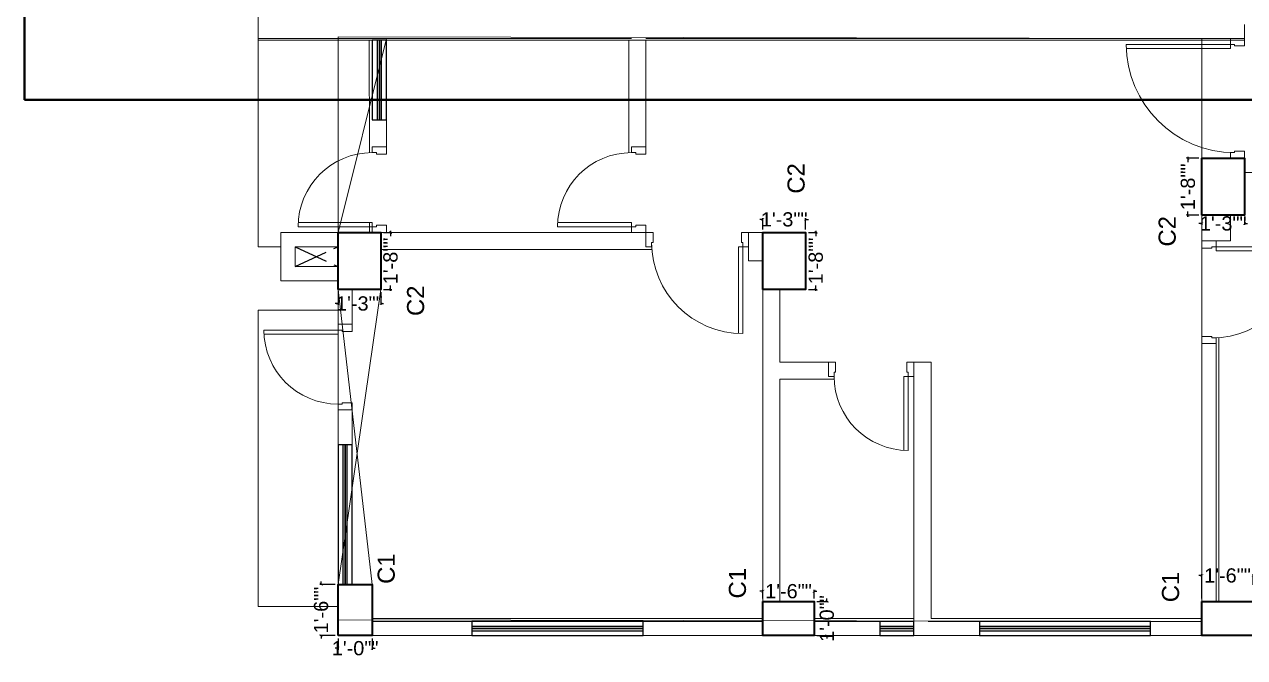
# Model space of a CAD drawing. Header units: inches. Extents: x -6918 to 21732, y -6368 to 1797.
# Drawn here: x -185.8 to 242.2, y -402.1 to -179.9 of the extents above; entities that cross this region are included whole.
import ezdxf

# ---------------------------------------------------------------- set-up
doc = ezdxf.new("R2010")
doc.units = ezdxf.units.IN
doc.header["$MEASUREMENT"] = 0
doc.linetypes.add('ACAD_ISO02W100', pattern=[15, 12, -3])
for name, color, linetype, lineweight in [('COLOUMN', 10, 'Continuous', 35), ('DIM', 10, 'Continuous', 18), ('dim-8', 7, 'Continuous', 9), ('Dimensoin', 98, 'Continuous', 9), ('Door', 6, 'Continuous', 15), ('Raling', 1, 'Continuous', 15), ('Varanda', 16, 'Continuous', 15), ('WALL', 7, 'Continuous', 20), ('WINDOW', 5, 'Continuous', 25)]:
    doc.layers.add(name, color=color, linetype=linetype, lineweight=lineweight)
doc.layers.add('DOT', color=140, linetype='ACAD_ISO02W100')
doc.layers.add('Text', color=7, linetype='Continuous')
doc.styles.add('ARIAL', font='arial.ttf')
doc.styles.get("Standard").update_dxf_attribs({"font": 'arial.ttf'})
doc.dimstyles.new('Column Shedule', dxfattribs={"dimscale": 0, "dimtxt": 5, "dimasz": 1, "dimexe": 0.5, "dimexo": 1, "dimgap": 1, "dimtad": 0, "dimdec": 0, "dimzin": 11, "dimdsep": 46, "dimlunit": 3, "dimtxsty": 'ARIAL', "dimblk": 'ARCHTICK', "dimcen": 0.09375, "dimdle": 0.5, "dimclrd": 5, "dimclre": 7, "dimclrt": 7, "dimadec": 0, "dimazin": 0, "dimtfac": 1, "dimtdec": 0, "dimtix": 1, "dimtofl": 0, "dimtmove": 2, "dimatfit": 3, "dimldrblk": 'ARCHTICK', "dimfxl": 3, "dimtolj": 1, "dimtzin": 3, "dimlwd": -1, "dimlwe": -1, "dimarcsym": 1})

# ---------------------------------------------------------------- blocks, each defined once
blk = doc.blocks.new('M door')
at = {"layer": 'Door'}
for p, q in [((10890.88, 11660.35), (10895.88, 11660.35)), ((10890.88, 11660.35), (10890.88, 11658.35)), ((10895.88, 11660.35), (10895.88, 11657.85)), ((10890.88, 11658.35), (10892.38, 11658.35)), ((10892.38, 11658.35), (10892.38, 11657.85)), ((10892.38, 11657.85), (10895.88, 11657.85)), ((10890.88, 11626.35), (10860.38, 11626.35)), ((10890.88, 11627.85), (10860.42, 11627.85)), ((10890.88, 11626.35), (10890.88, 11627.85)), ((10890.88, 11624.35), (10890.88, 11626.35)), ((10890.88, 11626.35), (10892.38, 11626.35)), ((10890.88, 11624.35), (10895.88, 11624.35)), ((10892.38, 11626.85), (10895.88, 11626.85)), ((10892.38, 11626.35), (10892.38, 11626.85)), ((10895.88, 11624.35), (10895.88, 11626.85))]:
    blk.add_line(p, q, dxfattribs=at)
blk.add_arc((10892.38, 11626.35), 32, 90, 180, dxfattribs=at)
blk = doc.blocks.new('ADFSDF')
at = {"layer": 'COLOUMN'}
for points in [[(-22327.73, -19135.6), (-22309.73, -19135.6), (-22309.73, -19147.6), (-22327.73, -19147.6)], [(-22206.23, -19135.6), (-22186.23, -19135.6), (-22186.23, -19150.6), (-22206.23, -19150.6)], [(-22315.73, -19284.6), (-22315.73, -19302.6), (-22327.73, -19302.6), (-22327.73, -19284.6)], [(-22206.23, -19284.6), (-22186.23, -19284.6), (-22186.23, -19299.6), (-22206.23, -19299.6)], [(-22315.73, -19438.6), (-22315.73, -19456.6), (-22327.73, -19456.6), (-22327.73, -19438.6)], [(-22180.23, -19438.6), (-22160.23, -19438.6), (-22160.23, -19453.6), (-22180.23, -19453.6)]]:
    blk.add_lwpolyline(points, close=True, dxfattribs=at)
blk = doc.blocks.new('_ArchTick')
at = {"color": 0, "linetype": 'ByBlock', "const_width": 0.15}
blk.add_lwpolyline([(-0.5, -0.5), (0.5, 0.5)], dxfattribs=at)
blk = doc.blocks.new('*D8')
at = {"layer": 'Defpoints', "color": 0, "lineweight": 40, "transparency": 16777216}
for p in [(-81.73, -376.37), (-75.81, -376.37), (-75.81, -394.37)]:
    blk.add_point(p, dxfattribs=at)
at = {"layer": 'Text', "color": 7, "transparency": 16777216}
for p, q in [((-76.81, -376.37), (-82.23, -376.37)), ((-76.81, -394.37), (-82.23, -394.37))]:
    blk.add_line(p, q, dxfattribs=at)
at = {"layer": 'Text', "color": 5, "transparency": 16777216}
for p, q in [((-81.73, -376.37), (-81.73, -375.37)), ((-81.73, -394.37), (-81.73, -395.37))]:
    blk.add_line(p, q, dxfattribs=at)
for p, rotation in [((-81.73, -376.37), 270), ((-81.73, -394.37), 90)]:
    blk.add_blockref('_ArchTick', p, dxfattribs=dict(at, rotation=rotation))
at = {"layer": 'Text', "color": 7, "transparency": 16777216, "insert": (-81.73, -385.37), "char_height": 5, "attachment_point": 5, "rotation": 90, "style": 'ARIAL'}
blk.add_mtext('\\A1;1\'-6""', dxfattribs=at)
blk = doc.blocks.new('*D9')
at = {"layer": 'Defpoints', "color": 0, "lineweight": 40, "transparency": 16777216}
for p in [(-75.81, -394.37), (-63.81, -394.37), (-75.81, -398.79)]:
    blk.add_point(p, dxfattribs=at)
at = {"layer": 'Text', "color": 7, "transparency": 16777216}
for p, q in [((-75.81, -395.37), (-75.81, -399.29)), ((-63.81, -395.37), (-63.81, -399.29))]:
    blk.add_line(p, q, dxfattribs=at)
at = {"layer": 'Text', "color": 5, "transparency": 16777216}
for p, q in [((-75.81, -398.79), (-76.81, -398.79)), ((-63.81, -398.79), (-62.81, -398.79))]:
    blk.add_line(p, q, dxfattribs=at)
blk.add_blockref('_ArchTick', (-75.81, -398.79), dxfattribs=at)
at = {"layer": 'Text', "color": 5, "transparency": 16777216, "rotation": 180}
blk.add_blockref('_ArchTick', (-63.81, -398.79), dxfattribs=at)
at = {"layer": 'Text', "color": 7, "transparency": 16777216, "insert": (-69.81, -398.79), "char_height": 5, "attachment_point": 5, "style": 'ARIAL'}
blk.add_mtext('\\A1;1\'-0""', dxfattribs=at)
blk = doc.blocks.new('*D10')
at = {"layer": 'Defpoints', "color": 0, "lineweight": 40, "transparency": 16777216}
for p in [(-60.81, -252.87), (-60.81, -272.87), (-57.39, -272.87)]:
    blk.add_point(p, dxfattribs=at)
at = {"layer": 'Text', "color": 5, "transparency": 16777216}
for p, q in [((-57.39, -252.37), (-57.39, -254.22)), ((-57.39, -273.37), (-57.39, -271.52))]:
    blk.add_line(p, q, dxfattribs=at)
at = {"layer": 'Text', "color": 7, "transparency": 16777216}
for p, q in [((-59.81, -252.87), (-56.89, -252.87)), ((-59.81, -272.87), (-56.89, -272.87))]:
    blk.add_line(p, q, dxfattribs=at)
at = {"layer": 'Text', "color": 5, "transparency": 16777216}
for p, rotation in [((-57.39, -252.87), 90), ((-57.39, -272.87), 270)]:
    blk.add_blockref('_ArchTick', p, dxfattribs=dict(at, rotation=rotation))
at = {"layer": 'Text', "color": 7, "transparency": 16777216, "insert": (-57.39, -262.87), "char_height": 5, "attachment_point": 5, "rotation": 90, "style": 'ARIAL'}
blk.add_mtext('\\A1;1\'-8""', dxfattribs=at)
blk = doc.blocks.new('*D11')
at = {"layer": 'Defpoints', "color": 0, "lineweight": 40, "transparency": 16777216}
for p in [(88.19, -248.32), (73.19, -252.87), (88.19, -252.87)]:
    blk.add_point(p, dxfattribs=at)
at = {"layer": 'Text', "color": 7, "transparency": 16777216}
for p, q in [((73.19, -251.87), (73.19, -247.82)), ((88.19, -251.87), (88.19, -247.82))]:
    blk.add_line(p, q, dxfattribs=at)
at = {"layer": 'Text', "color": 5, "transparency": 16777216}
for p, q in [((73.19, -248.32), (72.19, -248.32)), ((88.19, -248.32), (89.19, -248.32))]:
    blk.add_line(p, q, dxfattribs=at)
blk.add_blockref('_ArchTick', (73.19, -248.32), dxfattribs=at)
at = {"layer": 'Text', "color": 5, "transparency": 16777216, "rotation": 180}
blk.add_blockref('_ArchTick', (88.19, -248.32), dxfattribs=at)
at = {"layer": 'Text', "color": 7, "transparency": 16777216, "insert": (80.69, -248.32), "char_height": 5, "attachment_point": 5, "style": 'ARIAL'}
blk.add_mtext('\\A1;1\'-3""', dxfattribs=at)
blk = doc.blocks.new('*D12')
at = {"layer": 'Defpoints', "color": 0, "lineweight": 40, "transparency": 16777216}
for p in [(88.19, -252.87), (88.19, -272.87), (91.78, -272.87)]:
    blk.add_point(p, dxfattribs=at)
at = {"layer": 'Text', "color": 5, "transparency": 16777216}
for p, q in [((91.78, -252.37), (91.78, -254.22)), ((91.78, -273.37), (91.78, -271.52))]:
    blk.add_line(p, q, dxfattribs=at)
at = {"layer": 'Text', "color": 7, "transparency": 16777216}
for p, q in [((89.19, -252.87), (92.28, -252.87)), ((89.19, -272.87), (92.28, -272.87))]:
    blk.add_line(p, q, dxfattribs=at)
at = {"layer": 'Text', "color": 5, "transparency": 16777216}
for p, rotation in [((91.78, -252.87), 90), ((91.78, -272.87), 270)]:
    blk.add_blockref('_ArchTick', p, dxfattribs=dict(at, rotation=rotation))
at = {"layer": 'Text', "color": 7, "transparency": 16777216, "insert": (91.78, -262.87), "char_height": 5, "attachment_point": 5, "rotation": 90, "style": 'ARIAL'}
blk.add_mtext('\\A1;1\'-8""', dxfattribs=at)
blk = doc.blocks.new('*D13')
at = {"layer": 'Defpoints', "color": 0, "lineweight": 40, "transparency": 16777216}
for p in [(91.19, -378.79), (73.19, -382.37), (91.19, -382.37)]:
    blk.add_point(p, dxfattribs=at)
at = {"layer": 'Text', "color": 5, "transparency": 16777216}
for p, q in [((73.19, -378.79), (72.19, -378.79)), ((91.19, -378.79), (92.19, -378.79))]:
    blk.add_line(p, q, dxfattribs=at)
at = {"layer": 'Text', "color": 7, "transparency": 16777216}
for p, q in [((73.19, -381.37), (73.19, -378.29)), ((91.19, -381.37), (91.19, -378.29))]:
    blk.add_line(p, q, dxfattribs=at)
at = {"layer": 'Text', "color": 5, "transparency": 16777216}
blk.add_blockref('_ArchTick', (73.19, -378.79), dxfattribs=at)
at = {"layer": 'Text', "color": 5, "transparency": 16777216, "rotation": 180}
blk.add_blockref('_ArchTick', (91.19, -378.79), dxfattribs=at)
at = {"layer": 'Text', "color": 7, "transparency": 16777216, "insert": (82.19, -378.79), "char_height": 5, "attachment_point": 5, "style": 'ARIAL'}
blk.add_mtext('\\A1;1\'-6""', dxfattribs=at)
blk = doc.blocks.new('*D14')
at = {"layer": 'Defpoints', "color": 0, "lineweight": 40, "transparency": 16777216}
for p in [(91.19, -382.37), (91.19, -394.37), (95.66, -394.37)]:
    blk.add_point(p, dxfattribs=at)
at = {"layer": 'Text', "color": 7, "transparency": 16777216}
for p, q in [((92.19, -382.37), (96.16, -382.37)), ((92.19, -394.37), (96.16, -394.37))]:
    blk.add_line(p, q, dxfattribs=at)
at = {"layer": 'Text', "color": 5, "transparency": 16777216}
for p, q in [((95.66, -382.37), (95.66, -381.37)), ((95.66, -394.37), (95.66, -395.37))]:
    blk.add_line(p, q, dxfattribs=at)
for p, rotation in [((95.66, -382.37), 270), ((95.66, -394.37), 90)]:
    blk.add_blockref('_ArchTick', p, dxfattribs=dict(at, rotation=rotation))
at = {"layer": 'Text', "color": 7, "transparency": 16777216, "insert": (95.66, -388.37), "char_height": 5, "attachment_point": 5, "rotation": 90, "style": 'ARIAL'}
blk.add_mtext('\\A1;1\'-0""', dxfattribs=at)
blk = doc.blocks.new('*D19')
at = {"layer": 'Defpoints', "color": 0, "lineweight": 40, "transparency": 16777216}
for p in [(222.31, -226.87), (227.19, -226.87), (227.19, -246.87)]:
    blk.add_point(p, dxfattribs=at)
at = {"layer": 'Text', "color": 5, "transparency": 16777216}
for p, q in [((222.31, -226.37), (222.31, -228.22)), ((222.31, -247.37), (222.31, -245.52))]:
    blk.add_line(p, q, dxfattribs=at)
at = {"layer": 'Text', "color": 7, "transparency": 16777216}
for p, q in [((226.19, -226.87), (221.81, -226.87)), ((226.19, -246.87), (221.81, -246.87))]:
    blk.add_line(p, q, dxfattribs=at)
at = {"layer": 'Text', "color": 5, "transparency": 16777216}
for p, rotation in [((222.31, -226.87), 90), ((222.31, -246.87), 270)]:
    blk.add_blockref('_ArchTick', p, dxfattribs=dict(at, rotation=rotation))
at = {"layer": 'Text', "color": 7, "transparency": 16777216, "insert": (222.31, -236.87), "char_height": 5, "attachment_point": 5, "rotation": 90, "style": 'ARIAL'}
blk.add_mtext('\\A1;1\'-8""', dxfattribs=at)
blk = doc.blocks.new('*D20')
at = {"layer": 'Defpoints', "color": 0, "lineweight": 40, "transparency": 16777216}
for p in [(227.19, -246.87), (242.19, -246.87), (227.19, -249.74)]:
    blk.add_point(p, dxfattribs=at)
at = {"layer": 'Text', "color": 7, "transparency": 16777216}
for p, q in [((227.19, -247.87), (227.19, -250.24)), ((242.19, -247.87), (242.19, -250.24))]:
    blk.add_line(p, q, dxfattribs=at)
at = {"layer": 'Text', "color": 5, "transparency": 16777216}
for p, q in [((227.19, -249.74), (226.19, -249.74)), ((242.19, -249.74), (243.19, -249.74))]:
    blk.add_line(p, q, dxfattribs=at)
blk.add_blockref('_ArchTick', (227.19, -249.74), dxfattribs=at)
at = {"layer": 'Text', "color": 5, "transparency": 16777216, "rotation": 180}
blk.add_blockref('_ArchTick', (242.19, -249.74), dxfattribs=at)
at = {"layer": 'Text', "color": 7, "transparency": 16777216, "insert": (234.69, -249.74), "char_height": 5, "attachment_point": 5, "style": 'ARIAL'}
blk.add_mtext('\\A1;1\'-3""', dxfattribs=at)
blk = doc.blocks.new('*D21')
at = {"layer": 'Defpoints', "color": 0, "lineweight": 40, "transparency": 16777216}
for p in [(245.19, -373.27), (227.19, -382.37), (245.19, -382.37)]:
    blk.add_point(p, dxfattribs=at)
at = {"layer": 'Text', "color": 5, "transparency": 16777216}
for p, q in [((227.19, -373.27), (226.19, -373.27)), ((245.19, -373.27), (246.19, -373.27))]:
    blk.add_line(p, q, dxfattribs=at)
at = {"layer": 'Text', "color": 7, "transparency": 16777216}
for p, q in [((227.19, -381.37), (227.19, -372.77)), ((245.19, -381.37), (245.19, -372.77))]:
    blk.add_line(p, q, dxfattribs=at)
at = {"layer": 'Text', "color": 5, "transparency": 16777216}
blk.add_blockref('_ArchTick', (227.19, -373.27), dxfattribs=at)
at = {"layer": 'Text', "color": 5, "transparency": 16777216, "rotation": 180}
blk.add_blockref('_ArchTick', (245.19, -373.27), dxfattribs=at)
at = {"layer": 'Text', "color": 7, "transparency": 16777216, "insert": (236.19, -373.27), "char_height": 5, "attachment_point": 5, "style": 'ARIAL'}
blk.add_mtext('\\A1;1\'-6""', dxfattribs=at)
blk = doc.blocks.new('A$C71373806')
at = {"layer": 'Door'}
for p, q in [((2, 5), (2, 31)), ((3.5, 5), (3.5, 30.96)), ((0, 5), (0, 0)), ((0, 5), (2, 5)), ((2, 5), (2, 3.5)), ((2, 5), (3.5, 5)), ((28, 5), (28, 3.5)), ((30, 5), (28, 5)), ((30, 5), (30, 0)), ((0, 0), (2.5, 0)), ((2, 3.5), (2.5, 3.5)), ((2.5, 3.5), (2.5, 0)), ((27.5, 3.5), (27.5, 0)), ((28, 3.5), (27.5, 3.5)), ((30, 0), (27.5, 0))]:
    blk.add_line(p, q, dxfattribs=at)
blk.add_arc((2, 5), 26, 0, 90, dxfattribs=at)
blk = doc.blocks.new('door')
at = {"layer": 'Door'}
for p, q in [((380.47, 5770.2), (375.47, 5770.2)), ((375.47, 5770.2), (375.47, 5767.7)), ((380.47, 5770.2), (380.47, 5768.2)), ((378.97, 5767.7), (375.47, 5767.7)), ((380.47, 5768.2), (378.97, 5768.2)), ((378.97, 5768.2), (378.97, 5767.7)), ((380.47, 5731.7), (416.94, 5731.7)), ((380.47, 5730.2), (380.47, 5731.7)), ((375.47, 5728.2), (375.47, 5730.7)), ((378.97, 5730.7), (375.47, 5730.7)), ((380.47, 5728.2), (375.47, 5728.2)), ((378.97, 5730.2), (378.97, 5730.7)), ((380.47, 5730.2), (378.97, 5730.2)), ((380.47, 5730.2), (416.97, 5730.2)), ((380.47, 5728.2), (380.47, 5730.2))]:
    blk.add_line(p, q, dxfattribs=at)
blk.add_arc((378.97, 5730.2), 38, 0, 90, dxfattribs=at)
blk = doc.blocks.new('*D40')
at = {"layer": 'Defpoints', "color": 0, "lineweight": 40, "transparency": 16777216}
for p in [(-81.73, -376.37), (-75.81, -376.37), (-75.81, -394.37)]:
    blk.add_point(p, dxfattribs=at)
at = {"layer": 'Text', "color": 7, "transparency": 16777216}
for p, q in [((-76.81, -376.37), (-82.23, -376.37)), ((-76.81, -394.37), (-82.23, -394.37))]:
    blk.add_line(p, q, dxfattribs=at)
at = {"layer": 'Text', "color": 5, "transparency": 16777216}
for p, q in [((-81.73, -376.37), (-81.73, -375.37)), ((-81.73, -394.37), (-81.73, -395.37))]:
    blk.add_line(p, q, dxfattribs=at)
for p, rotation in [((-81.73, -376.37), 270), ((-81.73, -394.37), 90)]:
    blk.add_blockref('_ArchTick', p, dxfattribs=dict(at, rotation=rotation))
at = {"layer": 'Text', "color": 7, "transparency": 16777216, "insert": (-81.73, -385.37), "char_height": 5, "attachment_point": 5, "rotation": 90, "style": 'ARIAL'}
blk.add_mtext('\\A1;1\'-6""', dxfattribs=at)
blk = doc.blocks.new('*D41')
at = {"layer": 'Defpoints', "color": 0, "lineweight": 40, "transparency": 16777216}
for p in [(-75.81, -394.37), (-63.81, -394.37), (-75.81, -398.79)]:
    blk.add_point(p, dxfattribs=at)
at = {"layer": 'Text', "color": 7, "transparency": 16777216}
for p, q in [((-75.81, -395.37), (-75.81, -399.29)), ((-63.81, -395.37), (-63.81, -399.29))]:
    blk.add_line(p, q, dxfattribs=at)
at = {"layer": 'Text', "color": 5, "transparency": 16777216}
for p, q in [((-75.81, -398.79), (-76.81, -398.79)), ((-63.81, -398.79), (-62.81, -398.79))]:
    blk.add_line(p, q, dxfattribs=at)
blk.add_blockref('_ArchTick', (-75.81, -398.79), dxfattribs=at)
at = {"layer": 'Text', "color": 5, "transparency": 16777216, "rotation": 180}
blk.add_blockref('_ArchTick', (-63.81, -398.79), dxfattribs=at)
at = {"layer": 'Text', "color": 7, "transparency": 16777216, "insert": (-69.81, -398.79), "char_height": 5, "attachment_point": 5, "style": 'ARIAL'}
blk.add_mtext('\\A1;1\'-0""', dxfattribs=at)
blk = doc.blocks.new('*D42')
at = {"layer": 'Defpoints', "color": 0, "lineweight": 40, "transparency": 16777216}
for p in [(-60.81, -252.87), (-60.81, -272.87), (-57.39, -272.87)]:
    blk.add_point(p, dxfattribs=at)
at = {"layer": 'Text', "color": 5, "transparency": 16777216}
for p, q in [((-57.39, -252.37), (-57.39, -254.22)), ((-57.39, -273.37), (-57.39, -271.52))]:
    blk.add_line(p, q, dxfattribs=at)
at = {"layer": 'Text', "color": 7, "transparency": 16777216}
for p, q in [((-59.81, -252.87), (-56.89, -252.87)), ((-59.81, -272.87), (-56.89, -272.87))]:
    blk.add_line(p, q, dxfattribs=at)
at = {"layer": 'Text', "color": 5, "transparency": 16777216}
for p, rotation in [((-57.39, -252.87), 90), ((-57.39, -272.87), 270)]:
    blk.add_blockref('_ArchTick', p, dxfattribs=dict(at, rotation=rotation))
at = {"layer": 'Text', "color": 7, "transparency": 16777216, "insert": (-57.39, -262.87), "char_height": 5, "attachment_point": 5, "rotation": 90, "style": 'ARIAL'}
blk.add_mtext('\\A1;1\'-8""', dxfattribs=at)
blk = doc.blocks.new('*D43')
at = {"layer": 'Defpoints', "color": 0, "lineweight": 40, "transparency": 16777216}
for p in [(-75.81, -272.87), (-60.81, -272.87), (-75.81, -277.83)]:
    blk.add_point(p, dxfattribs=at)
at = {"layer": 'Text', "color": 7, "transparency": 16777216}
for p, q in [((-75.81, -273.87), (-75.81, -278.33)), ((-60.81, -273.87), (-60.81, -278.33))]:
    blk.add_line(p, q, dxfattribs=at)
at = {"layer": 'Text', "color": 5, "transparency": 16777216}
for p, q in [((-75.81, -277.83), (-76.81, -277.83)), ((-60.81, -277.83), (-59.81, -277.83))]:
    blk.add_line(p, q, dxfattribs=at)
blk.add_blockref('_ArchTick', (-75.81, -277.83), dxfattribs=at)
at = {"layer": 'Text', "color": 5, "transparency": 16777216, "rotation": 180}
blk.add_blockref('_ArchTick', (-60.81, -277.83), dxfattribs=at)
at = {"layer": 'Text', "color": 7, "transparency": 16777216, "insert": (-68.31, -277.83), "char_height": 5, "attachment_point": 5, "style": 'ARIAL'}
blk.add_mtext('\\A1;1\'-3""', dxfattribs=at)
blk = doc.blocks.new('*D44')
at = {"layer": 'Defpoints', "color": 0, "lineweight": 40, "transparency": 16777216}
for p in [(88.19, -248.32), (73.19, -252.87), (88.19, -252.87)]:
    blk.add_point(p, dxfattribs=at)
at = {"layer": 'Text', "color": 7, "transparency": 16777216}
for p, q in [((73.19, -251.87), (73.19, -247.82)), ((88.19, -251.87), (88.19, -247.82))]:
    blk.add_line(p, q, dxfattribs=at)
at = {"layer": 'Text', "color": 5, "transparency": 16777216}
for p, q in [((73.19, -248.32), (72.19, -248.32)), ((88.19, -248.32), (89.19, -248.32))]:
    blk.add_line(p, q, dxfattribs=at)
blk.add_blockref('_ArchTick', (73.19, -248.32), dxfattribs=at)
at = {"layer": 'Text', "color": 5, "transparency": 16777216, "rotation": 180}
blk.add_blockref('_ArchTick', (88.19, -248.32), dxfattribs=at)
at = {"layer": 'Text', "color": 7, "transparency": 16777216, "insert": (80.69, -248.32), "char_height": 5, "attachment_point": 5, "style": 'ARIAL'}
blk.add_mtext('\\A1;1\'-3""', dxfattribs=at)
blk = doc.blocks.new('*D45')
at = {"layer": 'Defpoints', "color": 0, "lineweight": 40, "transparency": 16777216}
for p in [(88.19, -252.87), (88.19, -272.87), (91.78, -272.87)]:
    blk.add_point(p, dxfattribs=at)
at = {"layer": 'Text', "color": 5, "transparency": 16777216}
for p, q in [((91.78, -252.37), (91.78, -254.22)), ((91.78, -273.37), (91.78, -271.52))]:
    blk.add_line(p, q, dxfattribs=at)
at = {"layer": 'Text', "color": 7, "transparency": 16777216}
for p, q in [((89.19, -252.87), (92.28, -252.87)), ((89.19, -272.87), (92.28, -272.87))]:
    blk.add_line(p, q, dxfattribs=at)
at = {"layer": 'Text', "color": 5, "transparency": 16777216}
for p, rotation in [((91.78, -252.87), 90), ((91.78, -272.87), 270)]:
    blk.add_blockref('_ArchTick', p, dxfattribs=dict(at, rotation=rotation))
at = {"layer": 'Text', "color": 7, "transparency": 16777216, "insert": (91.78, -262.87), "char_height": 5, "attachment_point": 5, "rotation": 90, "style": 'ARIAL'}
blk.add_mtext('\\A1;1\'-8""', dxfattribs=at)
blk = doc.blocks.new('*D30')
at = {"layer": 'Defpoints', "color": 0, "lineweight": 40, "transparency": 16777216}
for p in [(91.19, -378.79), (73.19, -382.37), (91.19, -382.37)]:
    blk.add_point(p, dxfattribs=at)
at = {"layer": 'Text', "color": 5, "transparency": 16777216}
for p, q in [((73.19, -378.79), (72.19, -378.79)), ((91.19, -378.79), (92.19, -378.79))]:
    blk.add_line(p, q, dxfattribs=at)
at = {"layer": 'Text', "color": 7, "transparency": 16777216}
for p, q in [((73.19, -381.37), (73.19, -378.29)), ((91.19, -381.37), (91.19, -378.29))]:
    blk.add_line(p, q, dxfattribs=at)
at = {"layer": 'Text', "color": 5, "transparency": 16777216}
blk.add_blockref('_ArchTick', (73.19, -378.79), dxfattribs=at)
at = {"layer": 'Text', "color": 5, "transparency": 16777216, "rotation": 180}
blk.add_blockref('_ArchTick', (91.19, -378.79), dxfattribs=at)
at = {"layer": 'Text', "color": 7, "transparency": 16777216, "insert": (82.19, -378.79), "char_height": 5, "attachment_point": 5, "style": 'ARIAL'}
blk.add_mtext('\\A1;1\'-6""', dxfattribs=at)
blk = doc.blocks.new('*D31')
at = {"layer": 'Defpoints', "color": 0, "lineweight": 40, "transparency": 16777216}
for p in [(91.19, -382.37), (91.19, -394.37), (95.66, -394.37)]:
    blk.add_point(p, dxfattribs=at)
at = {"layer": 'Text', "color": 7, "transparency": 16777216}
for p, q in [((92.19, -382.37), (96.16, -382.37)), ((92.19, -394.37), (96.16, -394.37))]:
    blk.add_line(p, q, dxfattribs=at)
at = {"layer": 'Text', "color": 5, "transparency": 16777216}
for p, q in [((95.66, -382.37), (95.66, -381.37)), ((95.66, -394.37), (95.66, -395.37))]:
    blk.add_line(p, q, dxfattribs=at)
for p, rotation in [((95.66, -382.37), 270), ((95.66, -394.37), 90)]:
    blk.add_blockref('_ArchTick', p, dxfattribs=dict(at, rotation=rotation))
at = {"layer": 'Text', "color": 7, "transparency": 16777216, "insert": (95.66, -388.37), "char_height": 5, "attachment_point": 5, "rotation": 90, "style": 'ARIAL'}
blk.add_mtext('\\A1;1\'-0""', dxfattribs=at)
blk = doc.blocks.new('*D36')
at = {"layer": 'Defpoints', "color": 0, "lineweight": 40, "transparency": 16777216}
for p in [(222.31, -226.87), (227.19, -226.87), (227.19, -246.87)]:
    blk.add_point(p, dxfattribs=at)
at = {"layer": 'Text', "color": 5, "transparency": 16777216}
for p, q in [((222.31, -226.37), (222.31, -228.22)), ((222.31, -247.37), (222.31, -245.52))]:
    blk.add_line(p, q, dxfattribs=at)
at = {"layer": 'Text', "color": 7, "transparency": 16777216}
for p, q in [((226.19, -226.87), (221.81, -226.87)), ((226.19, -246.87), (221.81, -246.87))]:
    blk.add_line(p, q, dxfattribs=at)
at = {"layer": 'Text', "color": 5, "transparency": 16777216}
for p, rotation in [((222.31, -226.87), 90), ((222.31, -246.87), 270)]:
    blk.add_blockref('_ArchTick', p, dxfattribs=dict(at, rotation=rotation))
at = {"layer": 'Text', "color": 7, "transparency": 16777216, "insert": (222.31, -236.87), "char_height": 5, "attachment_point": 5, "rotation": 90, "style": 'ARIAL'}
blk.add_mtext('\\A1;1\'-8""', dxfattribs=at)
blk = doc.blocks.new('*D37')
at = {"layer": 'Defpoints', "color": 0, "lineweight": 40, "transparency": 16777216}
for p in [(227.19, -246.87), (242.19, -246.87), (227.19, -249.74)]:
    blk.add_point(p, dxfattribs=at)
at = {"layer": 'Text', "color": 7, "transparency": 16777216}
for p, q in [((227.19, -247.87), (227.19, -250.24)), ((242.19, -247.87), (242.19, -250.24))]:
    blk.add_line(p, q, dxfattribs=at)
at = {"layer": 'Text', "color": 5, "transparency": 16777216}
for p, q in [((227.19, -249.74), (226.19, -249.74)), ((242.19, -249.74), (243.19, -249.74))]:
    blk.add_line(p, q, dxfattribs=at)
blk.add_blockref('_ArchTick', (227.19, -249.74), dxfattribs=at)
at = {"layer": 'Text', "color": 5, "transparency": 16777216, "rotation": 180}
blk.add_blockref('_ArchTick', (242.19, -249.74), dxfattribs=at)
at = {"layer": 'Text', "color": 7, "transparency": 16777216, "insert": (234.69, -249.74), "char_height": 5, "attachment_point": 5, "style": 'ARIAL'}
blk.add_mtext('\\A1;1\'-3""', dxfattribs=at)
blk = doc.blocks.new('*D38')
at = {"layer": 'Defpoints', "color": 0, "lineweight": 40, "transparency": 16777216}
for p in [(245.19, -373.27), (227.19, -382.37), (245.19, -382.37)]:
    blk.add_point(p, dxfattribs=at)
at = {"layer": 'Text', "color": 5, "transparency": 16777216}
for p, q in [((227.19, -373.27), (226.19, -373.27)), ((245.19, -373.27), (246.19, -373.27))]:
    blk.add_line(p, q, dxfattribs=at)
at = {"layer": 'Text', "color": 7, "transparency": 16777216}
for p, q in [((227.19, -381.37), (227.19, -372.77)), ((245.19, -381.37), (245.19, -372.77))]:
    blk.add_line(p, q, dxfattribs=at)
at = {"layer": 'Text', "color": 5, "transparency": 16777216}
blk.add_blockref('_ArchTick', (227.19, -373.27), dxfattribs=at)
at = {"layer": 'Text', "color": 5, "transparency": 16777216, "rotation": 180}
blk.add_blockref('_ArchTick', (245.19, -373.27), dxfattribs=at)
at = {"layer": 'Text', "color": 7, "transparency": 16777216, "insert": (236.19, -373.27), "char_height": 5, "attachment_point": 5, "style": 'ARIAL'}
blk.add_mtext('\\A1;1\'-6""', dxfattribs=at)

msp = doc.modelspace()

# ---------------------------------------------------------------- linework, layer by layer
at = {"layer": 'dim-8', "ltscale": 2}
for points in [[(-75.81, -269.87), (-95.81, -269.87), (-95.81, -257.87), (-103.81, -257.87), (-103.81, -106.87), (-95.81, -106.87), (-95.81, -94.87), (-75.81, -94.87)], [(-75.81, -384.12), (-103.81, -384.12), (-103.81, -280.12), (-75.81, -280.12), (-75.81, -272.87)], [(73.19, -388.37), (-63.81, -388.37)], [(126.19, -388.37), (91.19, -388.37)], [(227.19, -388.37), (132.19, -388.37)], [(73.19, -394.37), (-63.81, -394.37)], [(73.19, -394.37), (-63.81, -394.37)], [(227.19, -394.37), (91.19, -394.37)], [(227.19, -394.37), (91.19, -394.37)]]:
    msp.add_lwpolyline(points, dxfattribs=at)
at = {"layer": 'DOT'}
for p, q in [((-90.81, -264.87), (-75.81, -257.87)), ((-90.81, -257.87), (-75.81, -264.87))]:
    msp.add_line(p, q, dxfattribs=at)
at = {"layer": 'Raling', "color": 18, "lineweight": 40, "true_color": 0x000000}
for p, q in [((-185.81, -206.37), (-185.81, -144.79)), ((524.38, -206.37), (-185.81, -206.37))]:
    msp.add_line(p, q, dxfattribs=at)
at = {"layer": 'Raling'}
for p, q in [((-75.81, -252.87), (-58.81, -184.87)), ((-75.81, -376.37), (-60.81, -272.87)), ((-63.81, -376.37), (-75.81, -272.87))]:
    msp.add_line(p, q, dxfattribs=at)
msp.add_lwpolyline([(227.19, -389.37), (227.19, -184.87), (-75.81, -184.28), (-75.81, -388.78)], close=True, dxfattribs=at)
at = {"layer": 'Varanda'}
for points in [[(-95.81, -257.87), (-103.81, -257.87), (-103.81, -184.87)], [(-75.81, -384.12), (-103.81, -384.12), (-103.81, -280.12), (-75.81, -280.12)]]:
    msp.add_lwpolyline(points, dxfattribs=at)
at = {"layer": 'WALL'}
for p, q in [((-103.81, -182.37), (-103.81, -179.87)), ((-103.81, -182.37), (-103.81, -179.87)), ((-103.81, -182.37), (-103.81, -184.87)), ((-103.81, -182.37), (-103.81, -184.87)), ((242.19, -182.37), (242.19, -179.87)), ((242.19, -182.37), (242.19, -179.87)), ((242.19, -182.37), (242.19, -184.87)), ((242.19, -182.37), (242.19, -184.87)), ((-103.81, -184.87), (27.19, -184.87)), ((-103.81, -185.37), (242.19, -185.37)), ((-64.83, -185.37), (-64.81, -224.89)), ((26.19, -185.37), (26.19, -224.89)), ((32.19, -184.87), (242.19, -184.87)), ((32.19, -185.37), (32.19, -222.87)), ((-63.81, -213.37), (-58.81, -213.37)), ((-58.81, -212.87), (-58.81, -222.87)), ((-63.81, -222.87), (-58.81, -222.87)), ((27.19, -222.87), (32.19, -222.87)), ((227.19, -226.87), (237.19, -226.87)), ((227.19, -226.87), (237.19, -226.87)), ((242.19, -231.87), (364.19, -231.87)), ((227.19, -246.87), (227.19, -255.87)), ((227.19, -246.87), (227.19, -255.87)), ((237.19, -255.87), (237.19, -246.87)), ((237.19, -255.87), (237.19, -246.87)), ((-64.8, -249.37), (-64.8, -252.87)), ((-95.81, -252.87), (-95.81, -269.87)), ((-95.81, -252.87), (-75.81, -252.87)), ((-60.81, -252.87), (32.19, -252.87)), ((32.19, -252.87), (32.19, -257.87)), ((73.19, -252.87), (68.19, -252.87)), ((68.19, -252.87), (68.19, -262.87)), ((227.19, -255.87), (237.19, -255.87)), ((227.19, -255.87), (237.19, -255.87)), ((-90.81, -257.87), (-90.81, -264.87)), ((-90.81, -257.87), (-75.81, -257.87)), ((-60.81, -258.87), (34.28, -258.87)), ((-90.81, -264.87), (-75.81, -264.87)), ((68.19, -262.87), (73.19, -262.87)), ((-95.81, -269.87), (-75.81, -269.87)), ((-75.81, -272.87), (-75.81, -285.12)), ((-70.81, -272.87), (-70.81, -285.12)), ((73.19, -272.87), (73.19, -382.37)), ((79.19, -272.87), (79.19, -298.37)), ((-70.81, -285.12), (-75.81, -285.12)), ((233.19, -289.77), (233.19, -382.37)), ((227.19, -291.87), (227.19, -382.37)), ((227.19, -291.87), (232.19, -291.87)), ((227.19, -291.87), (227.19, -382.37)), ((227.19, -291.87), (232.19, -291.87)), ((232.19, -291.87), (232.19, -382.37)), ((79.19, -298.37), (96.19, -298.37)), ((96.19, -298.37), (96.19, -303.37)), ((126.19, -298.37), (126.19, -389.37)), ((126.19, -298.37), (132.19, -298.37)), ((132.19, -298.37), (132.19, -388.37)), ((79.19, -304.37), (98.21, -304.37)), ((79.19, -304.37), (79.19, -382.37)), ((-75.81, -315.12), (-75.81, -327.37)), ((-70.81, -315.12), (-75.81, -315.12)), ((-70.81, -315.12), (-70.81, -327.37)), ((-63.81, -389.37), (-28.81, -389.37)), ((-28.81, -389.37), (-28.81, -394.37)), ((-28.81, -389.37), (-28.81, -394.37)), ((31.19, -389.37), (73.19, -389.37)), ((31.19, -389.37), (31.19, -394.37)), ((31.19, -389.37), (31.19, -394.37)), ((91.19, -389.37), (114.19, -389.37)), ((114.19, -389.37), (114.19, -394.37)), ((114.19, -389.37), (114.19, -394.37)), ((126.19, -389.37), (126.19, -394.37)), ((126.19, -389.37), (126.19, -394.37)), ((131.19, -389.37), (149.19, -389.37)), ((149.19, -389.37), (149.19, -394.37)), ((149.19, -389.37), (149.19, -394.37)), ((209.19, -389.37), (227.19, -389.37)), ((209.19, -389.37), (209.19, -394.37)), ((209.19, -389.37), (209.19, -394.37)), ((-63.81, -394.37), (-28.81, -394.37)), ((-63.81, -394.37), (-28.81, -394.37)), ((31.19, -394.37), (73.19, -394.37)), ((31.19, -394.37), (73.19, -394.37)), ((91.19, -394.37), (114.19, -394.37)), ((91.19, -394.37), (114.19, -394.37)), ((126.19, -394.37), (149.19, -394.37)), ((126.19, -394.37), (149.19, -394.37)), ((209.19, -394.37), (227.19, -394.37)), ((209.19, -394.37), (227.19, -394.37))]:
    msp.add_line(p, q, dxfattribs=at)
at = {"layer": 'WINDOW'}
for points in [[(-63.81, -213.37), (-58.81, -213.37), (-58.81, -185.37), (-63.81, -185.37)], [(-62.06, -213.37), (-60.56, -213.37), (-60.56, -185.37), (-62.06, -185.37)], [(-61.31, -213.37), (-61.31, -213.37), (-61.31, -185.37), (-61.31, -185.37)], [(-73.31, -376.37), (-73.31, -376.37), (-73.31, -327.37), (-73.31, -327.37)], [(31.19, -394.37), (31.19, -389.37), (-28.81, -389.37), (-28.81, -394.37)], [(31.19, -394.37), (31.19, -389.37), (-28.81, -389.37), (-28.81, -394.37)], [(126.19, -394.37), (126.19, -389.37), (114.19, -389.37), (114.19, -394.37)], [(126.19, -394.37), (126.19, -389.37), (114.19, -389.37), (114.19, -394.37)], [(209.19, -394.37), (209.19, -389.37), (149.19, -389.37), (149.19, -394.37)], [(209.19, -394.37), (209.19, -389.37), (149.19, -389.37), (149.19, -394.37)], [(31.19, -392.62), (31.19, -391.12), (-28.81, -391.12), (-28.81, -392.62)], [(31.19, -392.62), (31.19, -391.12), (-28.81, -391.12), (-28.81, -392.62)], [(31.19, -391.87), (31.19, -391.87), (-28.81, -391.87), (-28.81, -391.87)], [(31.19, -391.87), (31.19, -391.87), (-28.81, -391.87), (-28.81, -391.87)], [(126.19, -392.62), (126.19, -391.12), (114.19, -391.12), (114.19, -392.62)], [(126.19, -392.62), (126.19, -391.12), (114.19, -391.12), (114.19, -392.62)], [(126.19, -391.87), (126.19, -391.87), (114.19, -391.87), (114.19, -391.87)], [(126.19, -391.87), (126.19, -391.87), (114.19, -391.87), (114.19, -391.87)], [(209.19, -392.62), (209.19, -391.12), (149.19, -391.12), (149.19, -392.62)], [(209.19, -392.62), (209.19, -391.12), (149.19, -391.12), (149.19, -392.62)], [(209.19, -391.87), (209.19, -391.87), (149.19, -391.87), (149.19, -391.87)], [(209.19, -391.87), (209.19, -391.87), (149.19, -391.87), (149.19, -391.87)]]:
    msp.add_lwpolyline(points, close=True, dxfattribs=at)
for points in [[(-70.81, -376.37), (-70.81, -327.37), (-75.81, -327.37), (-75.81, -376.37)], [(-72.56, -376.37), (-72.56, -327.37), (-74.06, -327.37), (-74.06, -376.37)]]:
    msp.add_lwpolyline(points, dxfattribs=at)

# ---------------------------------------------------------------- block references
at = {"layer": 'COLOUMN', "rotation": 90}
msp.add_blockref('ADFSDF', (-19211.41, 21933.36), dxfattribs=at)
msp.add_blockref('ADFSDF', (-19211.41, 21933.36), dxfattribs=at)
at = {"layer": 'DIM'}
for p, rotation in [((11692.54, -11148.75), 90), ((11123.07, 11368.48), 180), ((11123.07, 11368.48), 180)]:
    msp.add_blockref('M door', p, dxfattribs=dict(at, rotation=rotation))
at = {"layer": 'Dimensoin', "rotation": 180}
msp.add_blockref('door', (617.66, 5543.33), dxfattribs=at)
at = {"layer": 'WALL'}
for p, rotation in [((-58.81, -252.87), 90), ((32.19, -252.87), 90), ((126.19, -298.37), 180)]:
    msp.add_blockref('A$C71373806', p, dxfattribs=dict(at, rotation=rotation))
at = {"layer": 'WALL', "xscale": -1, "rotation": 90}
msp.add_blockref('A$C71373806', (-70.81, -285.12), dxfattribs=at)

# ---------------------------------------------------------------- texts
at = {"layer": 'Raling'}
for s, p in [('C2', (87.86, -239.28)), ('C2', (87.86, -239.28)), ('C2', (218.02, -257.83)), ('C2', (218.02, -257.83)), ('C2', (-45.6, -282.21)), ('C2', (-45.6, -282.21)), ('C1', (-55.92, -376.21)), ('C1', (-55.92, -376.21)), ('C1', (67.28, -381.33)), ('C1', (67.28, -381.33)), ('C1', (219.2, -382.64)), ('C1', (219.2, -382.64))]:
    msp.add_text(s, height=6, rotation=90, dxfattribs=at).set_placement(p)

# ---------------------------------------------------------------- dimensions: what is measured, and where the dimension line sits
at = {"layer": 'Text'}
for base, p1, p2, angle, picture, middle in [((222.31, -226.87), (227.19, -246.87), (227.19, -226.87), 90, '*D19', (222.31, -236.87)), ((222.31, -226.87), (227.19, -246.87), (227.19, -226.87), 90, '*D36', (222.31, -236.87)), ((88.19, -248.32), (73.19, -252.87), (88.19, -252.87), 180, '*D11', (80.69, -248.32)), ((88.19, -248.32), (73.19, -252.87), (88.19, -252.87), 180, '*D44', (80.69, -248.32)), ((227.19, -249.74), (242.19, -246.87), (227.19, -246.87), 180, '*D20', (234.69, -249.74)), ((227.19, -249.74), (242.19, -246.87), (227.19, -246.87), 180, '*D37', (234.69, -249.74)), ((-57.39, -272.87), (-60.81, -252.87), (-60.81, -272.87), 90, '*D10', (-57.39, -262.87)), ((-57.39, -272.87), (-60.81, -252.87), (-60.81, -272.87), 90, '*D42', (-57.39, -262.87)), ((91.78, -272.87), (88.19, -252.87), (88.19, -272.87), 90, '*D12', (91.78, -262.87)), ((91.78, -272.87), (88.19, -252.87), (88.19, -272.87), 90, '*D45', (91.78, -262.87)), ((-75.81, -277.83), (-60.81, -272.87), (-75.81, -272.87), 180, '*D43', (-68.31, -277.83)), ((245.19, -373.27), (227.19, -382.37), (245.19, -382.37), 180, '*D21', (236.19, -373.27)), ((245.19, -373.27), (227.19, -382.37), (245.19, -382.37), 180, '*D38', (236.19, -373.27)), ((-81.73, -376.37), (-75.81, -394.37), (-75.81, -376.37), 90, '*D8', (-81.73, -385.37)), ((-81.73, -376.37), (-75.81, -394.37), (-75.81, -376.37), 90, '*D40', (-81.73, -385.37)), ((91.19, -378.79), (73.19, -382.37), (91.19, -382.37), 180, '*D13', (82.19, -378.79)), ((91.19, -378.79), (73.19, -382.37), (91.19, -382.37), 180, '*D30', (82.19, -378.79)), ((95.66, -394.37), (91.19, -382.37), (91.19, -394.37), 90, '*D14', (95.66, -388.37)), ((95.66, -394.37), (91.19, -382.37), (91.19, -394.37), 90, '*D31', (95.66, -388.37)), ((-75.81, -398.79), (-63.81, -394.37), (-75.81, -394.37), 180, '*D9', (-69.81, -398.79)), ((-75.81, -398.79), (-63.81, -394.37), (-75.81, -394.37), 180, '*D41', (-69.81, -398.79))]:
    dim = msp.add_linear_dim(base=base, p1=p1, p2=p2, angle=angle, dimstyle='Column Shedule', override={"dimscale": 1, "dimpost": '"'}, dxfattribs=at)
    dim.commit()
    dim.dimension.update_dxf_attribs({"geometry": picture, "text_midpoint": middle})

doc.saveas('drawing.dxf')
